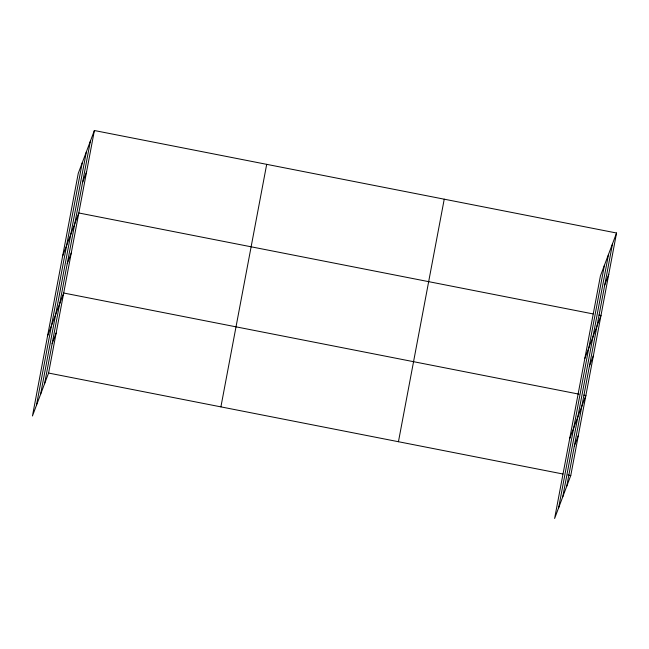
<?xml version="1.0" encoding="UTF-8"?>
<svg xmlns="http://www.w3.org/2000/svg" width="649" height="649" viewBox="0 0 649 649"><rect width="100%" height="100%" fill="white"/><g stroke="black" fill="none" stroke-linecap="round" stroke-linejoin="round"><path stroke-width="0.97" d="M36.449 405.341L82.236 162.81M40.579 394.373L86.366 151.842M44.578 383.729L90.365 141.198M94.381 130.522L78.237 173.461L32.45 415.993L48.586 373.053L94.381 130.522L616.55 233.007L570.763 475.539L554.619 518.478L600.414 275.947L616.55 233.007M220.903 406.874L266.69 164.343M398.445 441.718L444.232 199.186M558.627 507.834L604.414 265.303M562.748 496.866L608.535 254.335M566.747 486.215L612.534 243.683M82.577 182.426L86.593 171.75M62.669 255.917L78.813 212.977L593.154 313.938M67.245 263.672L71.252 252.996M47.564 335.955L63.699 293.015L579.022 394.162M52.131 343.71L56.147 333.034M604.754 284.919L608.77 274.243M584.846 358.41L600.982 315.471L599.027 315.089M589.414 366.166L593.429 355.49M569.733 438.448L585.869 395.509L583.913 395.119M574.308 446.196L578.316 435.52M48.586 373.053L562.926 474.005M567.826 474.963L570.763 475.539"/></g></svg>
